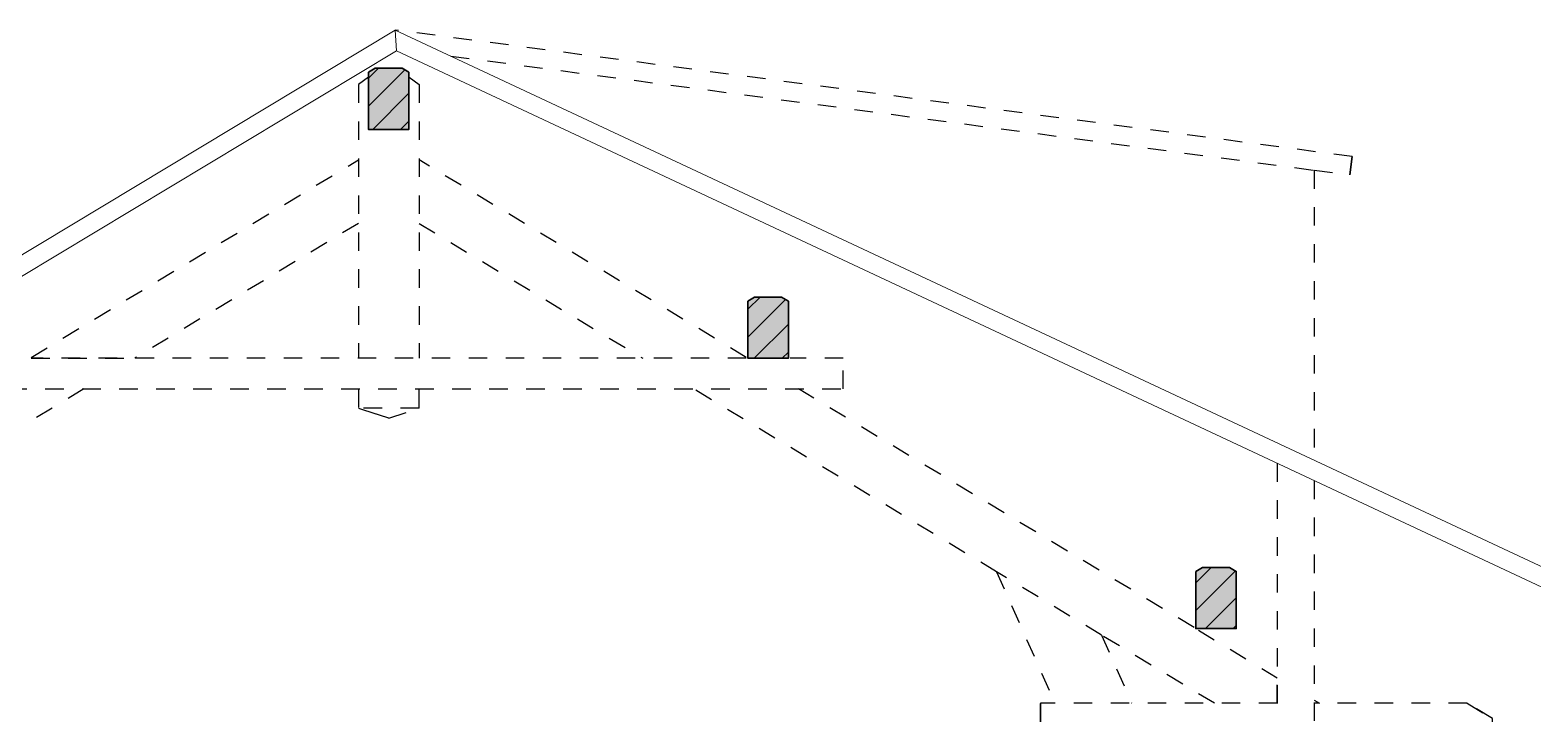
# Model space of a CAD drawing. Header units: metres. Extents: x -22.1 to 20.5, y -0.2 to 10.9.
# Drawn here: x -17.63 to -9.5, y 6.07 to 9.81 of the extents above; entities that cross this region are included whole.
import ezdxf

# ---------------------------------------------------------------- set-up
doc = ezdxf.new("R2010")
doc.units = ezdxf.units.M
doc.linetypes.add('DASH', pattern=[0.2, 0.1, -0.1])
for name, color, linetype in [('02_MURS_MAISON-R', 7, 'CONTINUOUS'), ('22_COUVERTURE-R', 7, 'CONTINUOUS'), ('22_COUVERTURE-S', 7, 'CONTINUOUS'), ('Z_01_TOITURE-R', 7, 'CONTINUOUS'), ('Z_01_TOITURE-S', 7, 'CONTINUOUS'), ('Z_01_TOITURE-S-SF', 7, 'CONTINUOUS'), ('Z_01_TOITURE-S-SH', 7, 'CONTINUOUS')]:
    doc.layers.add(name, color=color, linetype=linetype)
pattern_1 = [(45, (0, 0), (-0.07499985, 0.07499985), [])]

msp = doc.modelspace()

# ---------------------------------------------------------------- hatches: boundary and pattern name
at = {"layer": 'Z_01_TOITURE-S-SF', "true_color": 0xf4f4f4}
for points in [[(-15.7978, 9.5846), (-15.7978, 9.2756), (-15.5789, 9.2756), (-15.5789, 9.5846), (-15.6154, 9.6067), (-15.7613, 9.6067)], [(-15.7978, 9.5846), (-15.7978, 9.2756), (-15.5789, 9.2756), (-15.5789, 9.5846), (-15.6154, 9.6067), (-15.7613, 9.6067)], [(-13.7474, 8.3462), (-13.7474, 8.0372), (-13.5285, 8.0372), (-13.5285, 8.3462), (-13.565, 8.3683), (-13.711, 8.3683)], [(-11.3271, 6.8844), (-11.3271, 6.5754), (-11.1082, 6.5754), (-11.1082, 6.8844), (-11.1447, 6.9065), (-11.2907, 6.9065)]]:
    msp.add_hatch(color=7, dxfattribs=at).paths.add_polyline_path(points, flags=16)
at = {"layer": 'Z_01_TOITURE-S-SH', "lineweight": 18, "true_color": 0x6e6e6e}
h = msp.add_hatch(dxfattribs=at)
h.set_pattern_fill('Skalp default', color=8, style=0, pattern_type=2)
h.set_pattern_definition(pattern_1)
h.paths.add_polyline_path([(-15.7978, 9.5846), (-15.7978, 9.2756), (-15.5789, 9.2756), (-15.5789, 9.5846), (-15.6154, 9.6067), (-15.7613, 9.6067)], flags=16)
h = msp.add_hatch(dxfattribs=at)
h.set_pattern_fill('Skalp default', color=8, style=0, pattern_type=2)
h.set_pattern_definition(pattern_1)
h.paths.add_polyline_path([(-15.7978, 9.5846), (-15.7978, 9.2756), (-15.5789, 9.2756), (-15.5789, 9.5846), (-15.6154, 9.6067), (-15.7613, 9.6067)], flags=16)
h = msp.add_hatch(dxfattribs=at)
h.set_pattern_fill('Skalp default', color=8, style=0, pattern_type=2)
h.set_pattern_definition(pattern_1)
h.paths.add_polyline_path([(-13.7474, 8.3462), (-13.7474, 8.0372), (-13.5285, 8.0372), (-13.5285, 8.3462), (-13.565, 8.3683), (-13.711, 8.3683)], flags=16)
h = msp.add_hatch(dxfattribs=at)
h.set_pattern_fill('Skalp default', color=8, style=0, pattern_type=2)
h.set_pattern_definition(pattern_1)
h.paths.add_polyline_path([(-11.3271, 6.8844), (-11.3271, 6.5754), (-11.1082, 6.5754), (-11.1082, 6.8844), (-11.1447, 6.9065), (-11.2907, 6.9065)], flags=16)

# ---------------------------------------------------------------- linework, layer by layer
at = {"layer": '02_MURS_MAISON-R', "color": 7, "linetype": 'DASH'}
for points in [[(-15.3524, 9.6725), (-10.6862, 9.055)], [(-10.6862, 9.055), (-10.6862, 7.4863)], [(-10.8864, 7.4696), (-10.8864, 6.07)], [(-10.6862, 7.3758), (-10.6862, 6.07)], [(-10.8864, 6.1711), (-10.8864, 6.3093)]]:
    msp.add_lwpolyline(points, dxfattribs=at)
at = {"layer": '22_COUVERTURE-R', "color": 7, "linetype": 'DASH'}
for points in [[(-10.4805, 9.1287), (-15.6524, 9.8132)], [(-10.4937, 9.0296), (-10.4805, 9.1287)], [(-10.4805, 9.1287), (-10.4937, 9.0296)], [(-10.6862, 9.055), (-10.4937, 9.0296)]]:
    msp.add_lwpolyline(points, dxfattribs=at)
at = {"layer": '22_COUVERTURE-S', "lineweight": 0}
for points in [[(-19.1599, 7.7012), (-19.1083, 7.6155), (-15.6467, 9.7), (-15.6526, 9.8132)], [(-15.6526, 9.8132), (-15.6467, 9.7), (-9.2864, 6.72), (-9.2439, 6.8106)]]:
    msp.add_lwpolyline(points, close=True, dxfattribs=at)
at = {"layer": 'Z_01_TOITURE-R', "color": 7, "linetype": 'DASH'}
for points in [[(-15.7977, 9.5582), (-15.8523, 9.5188)], [(-15.8523, 9.5188), (-15.8523, 8.0373)], [(-15.5787, 9.5582), (-15.5241, 9.5188)], [(-15.5241, 9.5188), (-15.5241, 8.0373)], [(-17.6204, 8.0426), (-15.8523, 9.1104)], [(-13.756, 8.0426), (-15.5241, 9.1104)], [(-15.8523, 8.7673), (-17.0611, 8.0373)], [(-15.5241, 8.7673), (-14.3154, 8.0373)], [(-13.756, 8.0373), (-17.6204, 8.0373)], [(-17.6204, 8.0373), (-17.0611, 8.0373)], [(-13.2315, 8.0373), (-13.5196, 8.0373)], [(-13.2315, 7.8717), (-13.2315, 8.0373)], [(-17.3352, 7.8717), (-18.1647, 7.3708)], [(-18.1449, 7.8717), (-13.2315, 7.8717)], [(-15.8523, 7.8717), (-15.8523, 7.768)], [(-15.5241, 7.768), (-15.5241, 7.8717)], [(-11.2257, 6.1711), (-11.8356, 6.5397), (-12.403, 6.8823), (-14.0413, 7.8717)], [(-11.3357, 6.5808), (-13.4731, 7.8717)], [(-15.5241, 7.768), (-15.8523, 7.768)], [(-15.8523, 7.768), (-15.6882, 7.7129), (-15.5241, 7.768)], [(-15.6882, 7.7129), (-15.8523, 7.768)], [(-12.403, 6.8823), (-12.088, 6.1711)], [(-11.8356, 6.5397), (-11.6725, 6.1711)], [(-11.3126, 6.5666), (-10.8864, 6.3093)], [(-10.6862, 6.1884), (-10.6578, 6.1711)], [(-10.8864, 6.1711), (-12.165, 6.1711)], [(-12.165, 6.1711), (-12.165, 6.07)], [(-12.165, 6.07), (-12.165, 6.1711)], [(-9.7235, 6.0886), (-9.8604, 6.1711), (-10.6862, 6.1711)], [(-9.8604, 6.1711), (-9.7235, 6.0886)], [(-9.7235, 6.07), (-9.7235, 6.0886)]]:
    msp.add_lwpolyline(points, dxfattribs=at)
at = {"layer": 'Z_01_TOITURE-S', "lineweight": 35}
for points in [[(-15.7978, 9.5846), (-15.7978, 9.2756), (-15.5789, 9.2756), (-15.5789, 9.5846), (-15.6154, 9.6067), (-15.7613, 9.6067)], [(-15.7978, 9.5846), (-15.7978, 9.2756), (-15.5789, 9.2756), (-15.5789, 9.5846), (-15.6154, 9.6067), (-15.7613, 9.6067)], [(-13.7474, 8.3462), (-13.7474, 8.0372), (-13.5285, 8.0372), (-13.5285, 8.3462), (-13.565, 8.3683), (-13.711, 8.3683)], [(-11.3271, 6.8844), (-11.3271, 6.5754), (-11.1082, 6.5754), (-11.1082, 6.8844), (-11.1447, 6.9065), (-11.2907, 6.9065)]]:
    msp.add_lwpolyline(points, close=True, dxfattribs=at)

doc.saveas('drawing.dxf')
